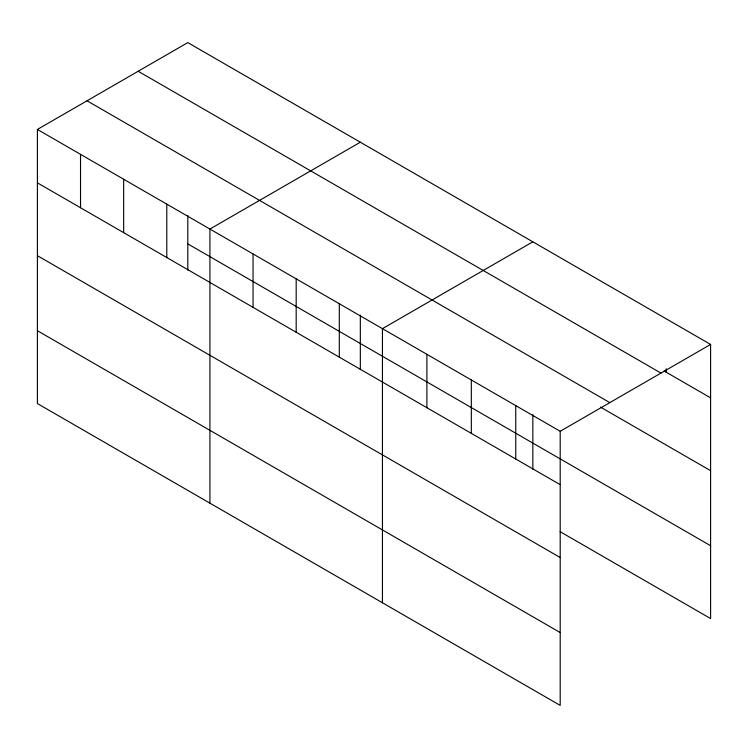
<?xml version="1.0" encoding="UTF-8"?>
<svg xmlns="http://www.w3.org/2000/svg" width="748" height="748" viewBox="0 0 748 748"><rect width="100%" height="100%" fill="white"/><g stroke="black" fill="none" stroke-linecap="round" stroke-linejoin="round"><path stroke-width="1.12" d="M37.4 129.441L560.196 431.278L560.196 705.392L37.4 403.555L37.4 129.441L187.804 42.608L710.6 344.445L710.6 618.559L560.121 531.678M360.33 142.214L209.926 229.047L209.926 503.161M532.847 241.819L382.443 328.653L382.443 602.766M560.196 431.278L710.6 344.445M664.14 371.017L710.6 397.843M138.174 71.266L660.97 373.093M87.03 100.793L609.826 402.62M600.513 407.118L710.6 470.679M187.804 243.885L710.6 545.722M37.4 182.849L560.196 484.676M37.4 255.685L560.196 557.512M37.4 330.719L560.196 632.556M666.159 368.708L666.159 372.186M532.847 414.673L532.847 469.276M515.755 405.622L515.755 459.02M471.324 379.965L471.324 433.363M426.884 354.309L426.884 407.707M360.33 315.067L360.33 369.671M339.312 303.753L339.312 357.151M296.18 278.854L296.18 332.252M253.048 253.946L253.048 307.353M187.804 215.461L187.804 270.065M166.795 204.148L166.795 257.546M123.663 179.249L123.663 232.647M80.532 154.35L80.532 207.748"/></g></svg>
